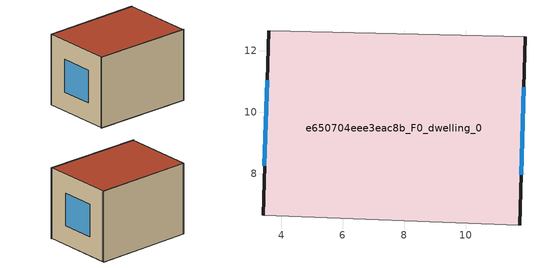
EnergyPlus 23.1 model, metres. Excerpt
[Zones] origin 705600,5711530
e650704eee3eac8b_F0_dwelling_0
 floor ground (EU_floor_Construction): 11.76,6.32 11.93,12.46 3.59,12.66 3.41,6.65 z0
 wall outside (EU_wall_Construction): 11.93,12.46 11.76,6.32 / 3.41,6.65 3.59,12.66 z0:6
 wall adiabatic (EU_wall_Construction): 11.76,6.32 3.41,6.65 / 3.59,12.66 11.93,12.46 z0:6
 window (EU_Window_Construction): 11.88,10.81 11.8,7.97 / 3.45,8.26 3.54,11.04 z1.61:4.39
 roof outside (EU_roof_Construction): 11.93,12.46 11.76,6.32 3.41,6.65 3.59,12.66 z6
shading: 3.38,6.67 11.81,6.32 / 11.94,12.38 3.59,12.66 z0:6
[Building]
EU S2 Campaign: North Axis=0; Terrain=City; Solar Distribution=FullExterior
[Site:Location]
London: Latitude=51.5; Longitude=-0.5; Time Zone=0; Elevation=25
[SizingPeriod:WeatherFileDays]
AnnualSizingPeriod: Begin Month=1; Begin Day of Month=1; End Month=12; End Day of Month=31; Day of Week for Start Day=Monday; Use Weather File Daylight Saving Period=No; Use Weather File Rain and Snow Indicators=No
[MATERIAL]
EU_InternalMass_Material: Roughness=MediumRough; Thickness=0.1; Conductivity=1; Density=1800; Specific Heat=900; Thermal Absorptance=0.9; Solar Absorptance=0.7; Visible Absorptance=0.7
[MATERIAL:NOMASS] Roughness=MediumRough; Thermal Absorptance=0.9; Solar Absorptance=0.7; Visible Absorptance=0.7
Name | Thermal Resistance
EU_wall_NoMass | 0.735294
EU_roof_NoMass | 0.520833
EU_floor_NoMass | 1.81159
[WINDOWMATERIAL:SIMPLEGLAZINGSYSTEM]
EU_Window_SimpleGlazing: UFactor=3.92; Solar Heat Gain Coefficient=0.85; Visible Transmittance=0.85
[CONSTRUCTION]
EU_wall_Construction: EU_wall_NoMass
EU_roof_Construction: EU_roof_NoMass
EU_floor_Construction: EU_floor_NoMass
EU_InternalMass_Construction: EU_InternalMass_Material
EU_Window_Construction: EU_Window_SimpleGlazing
[ZONE]
e650704eee3eac8b_F0_dwelling_0: Type=1; Multiplier=1; Ceiling Height=autocalculate; Volume=304.597; Floor Area=autocalculate; Part of Total Floor Area=Yes
[INTERNALMASS]
e650704eee3eac8b_F0_dwelling_0_EU_InternalMass: Construction=EU_InternalMass_Construction; Zone or ZoneList=e650704eee3eac8b_F0_dwelling_0; Surface Area=50.7661
[OTHEREQUIPMENT]
EU_Step8_InternalGain_e650704eee3eac8b_F0_dwelling_0_f000: Fuel Type=Electricity; Zone or ZoneList or Space or SpaceList=e650704eee3eac8b_F0_dwelling_0; Schedule=EU_Step8_GainSchedule_e650704eee3eac8b_F0_dwelling_0_f000; Design Level Calculation Method=Watts/Area; Power per Zone Floor Area=1; Fraction Latent=0; Fraction Radiant=0; Fraction Lost=0; Carbon Dioxide Generation Rate=0; EndUse Subcategory=EU_Step8_InternalGains
[ZONEVENTILATION:DESIGNFLOWRATE]
EU_ConstantAir_e650704eee3eac8b_F0_dwelling_0: Zone or ZoneList or Space or SpaceList=e650704eee3eac8b_F0_dwelling_0; Schedule=EU_AlwaysOn; Design Flow Rate Calculation Method=AirChanges/Hour; Air Changes per Hour=0.48; Ventilation Type=Natural; Fan Pressure Rise=0; Fan Total Efficiency=1; Constant Term Coefficient=1; Temperature Term Coefficient=0; Velocity Term Coefficient=0; Velocity Squared Term Coefficient=0; Minimum Indoor Temperature=-100; Maximum Indoor Temperature=100; Delta Temperature=-100; Minimum Outdoor Temperature=-100; Maximum Outdoor Temperature=100; Maximum Wind Speed=40
[HVACTEMPLATE:THERMOSTAT]
EU_HeatOnly_e650704eee3eac8b_F0_dwelling_0: Constant Heating Setpoint=20; Constant Cooling Setpoint=50
[HVACTEMPLATE:ZONE:IDEALLOADSAIRSYSTEM]
e650704eee3eac8b_F0_dwelling_0: Template Thermostat=EU_HeatOnly_e650704eee3eac8b_F0_dwelling_0; System Availability Schedule=EU_AlwaysOn; Maximum Heating Supply Air Temperature=50; Minimum Cooling Supply Air Temperature=13; Maximum Heating Supply Air Humidity Ratio=0.0156; Minimum Cooling Supply Air Humidity Ratio=0.0077; Heating Limit=NoLimit; Cooling Limit=NoLimit; Heating Availability Schedule=EU_AlwaysOn; Cooling Availability Schedule=EU_CoolingOff; Dehumidification Control Type=ConstantSensibleHeatRatio; Cooling Sensible Heat Ratio=0.7; Dehumidification Setpoint=60; Humidification Control Type=None; Humidification Setpoint=30; Outdoor Air Method=None; Outdoor Air Flow Rate per Person=0.00944; Outdoor Air Flow Rate per Zone Floor Area=0; Outdoor Air Flow Rate per Zone=0; Demand Controlled Ventilation Type=None; Outdoor Air Economizer Type=NoEconomizer; Heat Recovery Type=None; Sensible Heat Recovery Effectiveness=0.7; Latent Heat Recovery Effectiveness=0.65
[SIZING:ZONE]
e650704eee3eac8b_F0_dwelling_0: Zone Cooling Design Supply Air Temperature Input Method=SupplyAirTemperature; Zone Cooling Design Supply Air Temperature=13; Zone Heating Design Supply Air Temperature Input Method=SupplyAirTemperature; Zone Heating Design Supply Air Temperature=50; Zone Cooling Design Supply Air Humidity Ratio=0.008; Zone Heating Design Supply Air Humidity Ratio=0.008; Cooling Design Air Flow Method=DesignDay; Cooling Design Air Flow Rate=0; Cooling Minimum Air Flow per Zone Floor Area=0.000762; Cooling Minimum Air Flow=0; Cooling Minimum Air Flow Fraction=0.2; Heating Design Air Flow Method=DesignDay; Heating Design Air Flow Rate=0; Heating Maximum Air Flow per Zone Floor Area=0.002032; Heating Maximum Air Flow=0.141576; Heating Maximum Air Flow Fraction=0.3; Account for Dedicated Outdoor Air System=No; Dedicated Outdoor Air System Control Strategy=NeutralSupplyAir; Dedicated Outdoor Air Low Setpoint Temperature for Design=autosize; Dedicated Outdoor Air High Setpoint Temperature for Design=autosize; Zone Load Sizing Method=Sensible Load Only No Latent Load; Zone Latent Cooling Design Supply Air Humidity Ratio Input Method=HumidityRatioDifference; Zone Cooling Design Supply Air Humidity Ratio Difference=0.005; Zone Latent Heating Design Supply Air Humidity Ratio Input Method=HumidityRatioDifference; Zone Humidification Design Supply Air Humidity Ratio Difference=0.005
[SCHEDULE:CONSTANT]
Name | Hourly Value
EU_AlwaysOn | 1
EU_CoolingOff | 0
[SCHEDULE:FILE]
EU_Step8_GainSchedule_e650704eee3eac8b_F0_dwelling_0_f000: File=../../schedules/e650704eee3eac8b/e650704eee3eac8b_F0_dwelling_0_f000_gain.csv; Column Number=1; Rows to Skip at Top=0; Number of Hours of Data=8760; Column Separator=Comma; Interpolate to Timestep=No; Minutes per Item=60; Adjust Schedule for Daylight Savings=Yes
